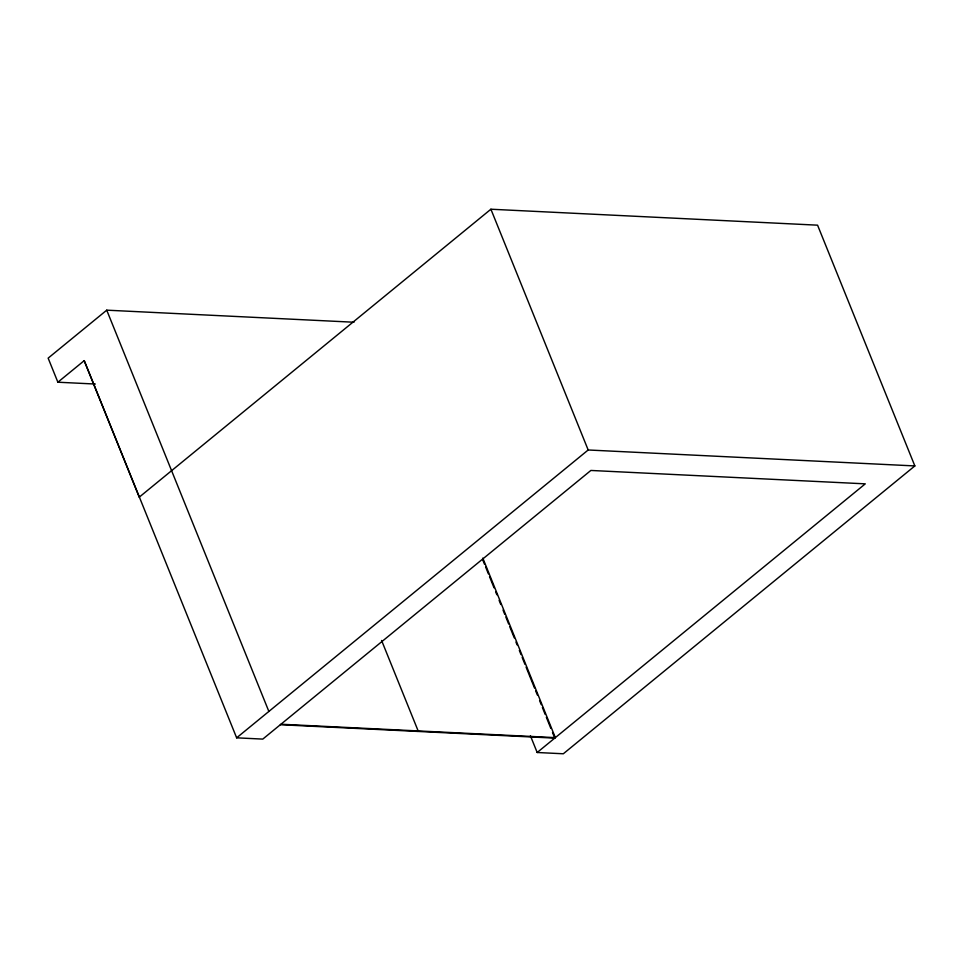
<?xml version="1.0" encoding="UTF-8"?>
<svg xmlns="http://www.w3.org/2000/svg" width="963" height="963" viewBox="0 0 963 963"><rect width="100%" height="100%" fill="white"/><g stroke="black" fill="none" stroke-linecap="round" stroke-linejoin="round"><path stroke-width="1.44" d="M353.999 322.232L106.737 310.17L48.15 358.14L57.876 382.215L95.337 384.044M57.876 382.215L84.238 360.631L236.645 737.827L262.779 739.103L590.873 470.45L865.28 483.847L537.185 752.5L530.432 735.804M139.37 497.064L490.901 209.224L817.575 225.173L914.85 465.936L563.319 753.776L537.185 752.5M236.645 737.827L588.176 449.986L914.85 465.936M417.557 731.411L418.147 730.929L381.589 640.467M280.943 724.236L555.35 737.634L482.812 558.095M280.353 724.718L554.76 738.115L552.509 732.542M490.901 209.224L588.176 449.986M482.788 559.972L484.473 564.149M485.605 566.93L488.41 573.888M489.529 576.668L494.031 587.803M495.716 591.98L496.848 594.761M499.099 600.334L500.784 604.511M503.035 610.073L504.72 614.25M505.84 617.03L508.657 623.988M509.776 626.781L514.278 637.903M515.963 642.08L517.083 644.873M519.334 650.434L521.019 654.611M522.151 657.392L524.955 664.35M526.087 667.13L534.513 688.015M535.645 690.796L537.33 694.973M539.581 700.534L541.266 704.711M542.386 707.492L545.202 714.45M546.322 717.242L550.824 728.365M106.737 310.17L268.87 711.452M84.178 360.68L139.25 497.161"/></g></svg>
